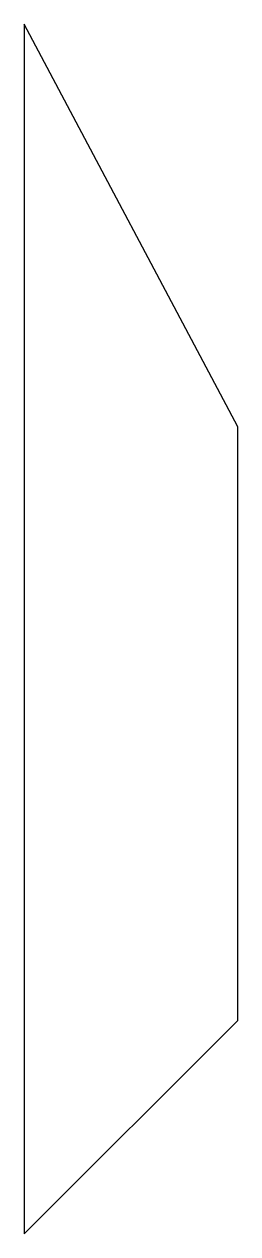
# Model space of a CAD drawing. Header units: millimetres. Extents: x 0 to 30, y 0 to 170.
import ezdxf

# ---------------------------------------------------------------- set-up
doc = ezdxf.new("R2010")
doc.units = ezdxf.units.MM

msp = doc.modelspace()

# ---------------------------------------------------------------- linework, layer by layer
at = {"color": 7, "linetype": 'Continuous', "lineweight": 25}
for p, q in [((0, 170), (0, 0)), ((30, 113.4), (0, 170)), ((30, 30), (30, 113.4)), ((0, 0), (30, 30))]:
    msp.add_line(p, q, dxfattribs=at)

doc.saveas('drawing.dxf')
